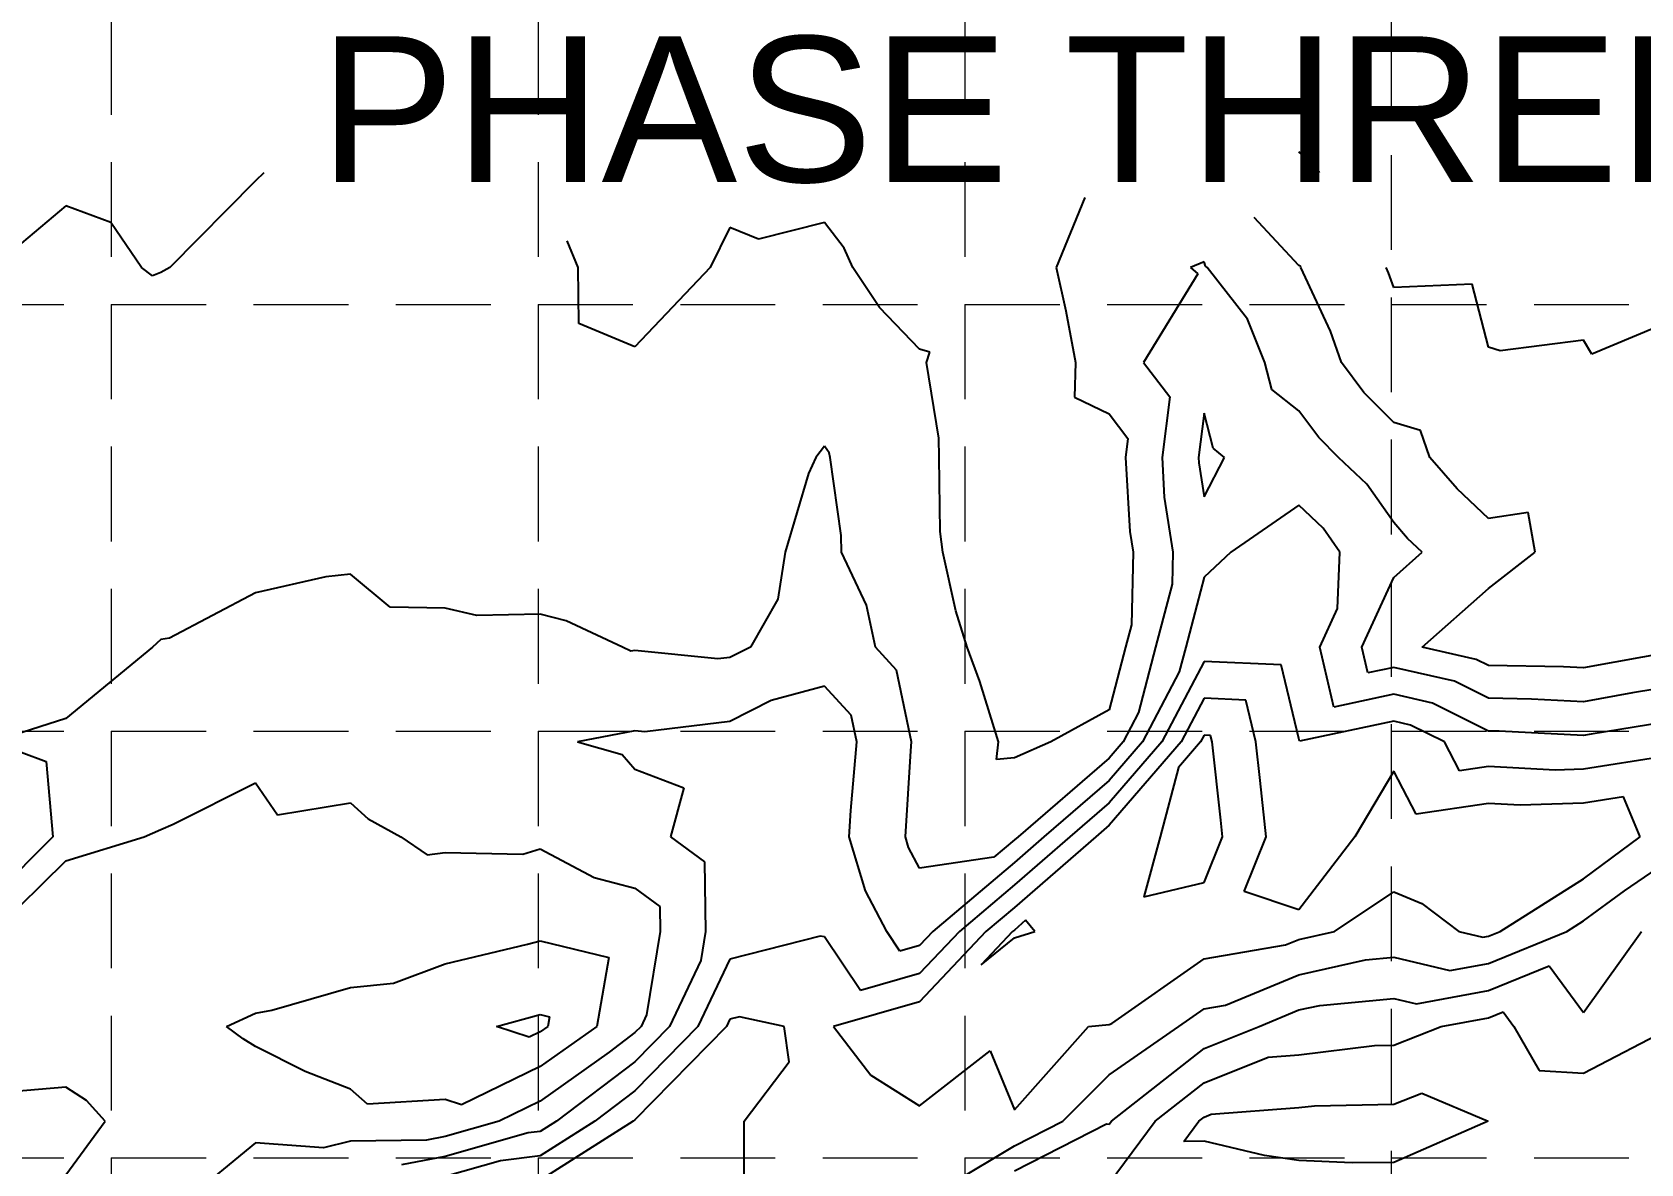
# Model space of a CAD drawing. Header units: inches. Extents: x 2468851 to 2474620, y 7110473 to 7114082.
# Drawn here: x 2474058.5 to 2474397.7, y 7112635.9 to 7112874.6 of the extents above; entities that cross this region are included whole.
import ezdxf

# ---------------------------------------------------------------- set-up
doc = ezdxf.new("R2010")
doc.units = ezdxf.units.IN
doc.header["$MEASUREMENT"] = 0
doc.linetypes.add('HIDDEN', pattern=[0.375, 0.25, -0.125])
for name, color, linetype in [('contours', 35, 'Continuous'), ('GRID', 254, 'HIDDEN'), ('LEGEND', 7, 'Continuous'), ('SODDED LOT', 2, 'Continuous')]:
    doc.layers.add(name, color=color, linetype=linetype)
doc.styles.get("Standard").update_dxf_attribs({"font": 'ARIAL.TTF'})

msp = doc.modelspace()

# ---------------------------------------------------------------- hatches: boundary and pattern name
at = {"layer": 'SODDED LOT', "linetype": 'Continuous'}
h = msp.add_hatch(dxfattribs=at)
h.set_pattern_fill('ANSI31', color=256, scale=40, style=0)
h.paths.add_polyline_path([(2472093.27, 7112787.68), (2472221.59, 7112787.6), (2472221.08, 7112667.42), (2472093.19, 7112666.7), (2472093.19, 7112679.12), (2472093.23, 7112787.69)])
h.paths.add_polyline_path([(2471960.54, 7112505.35), (2471959.71, 7112628.22), (2472033.69, 7112628.18), (2472034.41, 7112505.21), (2471960.54, 7112505.34)])
h.paths.add_polyline_path([(2472943.89, 7112483.19), (2472828.59, 7112440.6), (2472835.74, 7112422.59), (2472839.67, 7112413.52), (2472848.01, 7112395.55), (2472853.04, 7112385.9), (2472858.54, 7112375.56), (2472870.46, 7112355.81), (2472902.04, 7112375.66), (2472974.15, 7112421.81), (2472963.65, 7112439.45), (2472954.73, 7112457.18), (2472946.69, 7112476.09), (2472944.08, 7112483.06)])
h.paths.add_polyline_path([(2473207.06, 7112415.58), (2473209.53, 7112419.29), (2473291.23, 7112550.2), (2473277.07, 7112559.74), (2473268.68, 7112565.82), (2473245.98, 7112583.4), (2473233.38, 7112592.16), (2473227.76, 7112595.82), (2473221.45, 7112599.4), (2473212.26, 7112604.76), (2473198.38, 7112611.83), (2473179.61, 7112620.06), (2473160.96, 7112626.49), (2473143.61, 7112631.4), (2473124.73, 7112635.28), (2473119.22, 7112635.24), (2473114.46, 7112633.66), (2473110.42, 7112630.84), (2473107.89, 7112626.3), (2473106.59, 7112621.61), (2473105.41, 7112606.64), (2473105.49, 7112593.24), (2473106.92, 7112578.87), (2473109.79, 7112566.01), (2473113.82, 7112552.87), (2473118.84, 7112540.86), (2473119.62, 7112539.28), (2473125.49, 7112528.42), (2473132.54, 7112517.6), (2473154.47, 7112487.42), (2473189.13, 7112440.05), (2473207, 7112415.61)])
h.paths.add_polyline_path([(2472149.87, 7113580.61), (2472139.15, 7113587.25), (2472148.34, 7113599.5), (2472129.96, 7113617.37), (2472301.04, 7113620.95), (2472421.05, 7113670.47), (2472435.86, 7113657.7), (2472418.5, 7113656.68), (2472386.32, 7113644.43), (2472349.55, 7113630.65), (2472301.04, 7113613.8), (2472253.54, 7113608.18), (2472206.05, 7113607.67), (2472182.05, 7113606.65), (2472168.77, 7113602.57), (2472156, 7113590.31)])
h.paths.add_polyline_path([(2472770.94, 7113693.31), (2472783.83, 7113696.4), (2473029.19, 7113695.37), (2473046.2, 7113689.7), (2473045.68, 7113705.68), (2472771.46, 7113707.22)])
h.paths.add_polyline_path([(2473645.39, 7113690.66), (2473644.98, 7113704.58), (2473380.05, 7113706.22), (2473375.55, 7113692.3), (2473381.69, 7113694.76), (2473634.33, 7113693.94)])
h.paths.add_polyline_path([(2473661.81, 7113026.94), (2473687.47, 7113025.61), (2473728.46, 7113019.28), (2473771.12, 7113012.61), (2473800.78, 7113000.62), (2473816.11, 7112991.96), (2473817.62, 7112992.3), (2473826.58, 7112958.99), (2473778.33, 7112869.43), (2473754.23, 7112818.27), (2473704.86, 7112707.31), (2473675.95, 7112628.52), (2473649.37, 7112551.6), (2473609.35, 7112401.13), (2473621.99, 7112397.24), (2473660.24, 7112541.42), (2473686.99, 7112623.57), (2473721.05, 7112713.98), (2473756.54, 7112795.8), (2473776.21, 7112842.14), (2473803.69, 7112892.8), (2473821.26, 7112931.75), (2473838.19, 7112953.92), (2473843.82, 7112970.36), (2473841.57, 7112984.99), (2473834.36, 7112995.8), (2473821.75, 7113003.46), (2473803.51, 7113011.56), (2473780.76, 7113020.12), (2473754.18, 7113027.78), (2473717.91, 7113032.73), (2473683.75, 7113037.76), (2473675.22, 7113037.54), (2473668.46, 7113034.66), (2473663.02, 7113029.01)])
h.paths.add_polyline_path([(2473971.46, 7113199.84), (2473953.3, 7113211.94), (2473941.19, 7113192.09), (2473861.1, 7113065.57), (2473810.53, 7113087.5), (2473761.17, 7113101.51), (2473720.96, 7113106.99), (2473697.2, 7113110.44), (2473674.12, 7113113.74), (2473679.51, 7113105.34), (2473686.71, 7113099.95), (2473703.5, 7113097.55), (2473742.47, 7113092.16), (2473787.44, 7113083.17), (2473826.42, 7113069.98), (2473851, 7113058.59), (2473862.39, 7113053.19), (2473874.39, 7113053.49), (2473885.78, 7113058.29), (2473895.97, 7113069.68), (2473937.95, 7113137.71), (2473969.87, 7113198.61)])
h.paths.add_polyline_path([(2474189.42, 7113705.55), (2474212.71, 7113695.29), (2474173.05, 7113585.51), (2474125.46, 7113471.59), (2474078.44, 7113374.03), (2473995.24, 7113231.38), (2473980.72, 7113211.84), (2473961.73, 7113224.12), (2474019.25, 7113316.23), (2474060.01, 7113393.26), (2474123.11, 7113525), (2474155.5, 7113608.17)])
h.paths.add_polyline_path([(2472613.26, 7113048.11), (2472742.65, 7113047.89), (2472742.87, 7112984.1), (2472740.21, 7112975.02), (2472732.24, 7112966.82), (2472722.71, 7112964.61), (2472628.32, 7112964.83), (2472620.35, 7112967.71), (2472615.69, 7112974.13), (2472614.14, 7112982.33), (2472613.26, 7112995.17)])
h.paths.add_polyline_path([(2472069.94, 7112331.55), (2472070.27, 7112318.14), (2472070.57, 7112197.11), (2471996.68, 7112197.18), (2471995.85, 7112331.7), (2472070.2, 7112331.62)])
h.paths.add_polyline_path([(2472440.24, 7112197.06), (2472440.35, 7112331.72), (2472514.33, 7112331.71), (2472514.08, 7112311.45), (2472514.13, 7112197.08), (2472440.38, 7112197.08)])
h.paths.add_polyline_path([(2471733.82, 7111882.26), (2471733.82, 7111970.43), (2471868.56, 7111970.92), (2471868.33, 7111882.52), (2471840.59, 7111882.44), (2471733.92, 7111881.99)])
edge = h.paths.add_edge_path()
edge.add_line((2471343.49, 7111970.99), (2471344.1, 7111826.58))
edge.add_line((2471344.1, 7111826.58), (2471538.48, 7111827.27))
edge.add_arc((2471538.41, 7111847.27), 20, 270.2036, 360.1993)
edge.add_line((2471558.41, 7111847.34), (2471558.39, 7111971.64))
edge.add_line((2471558.39, 7111971.64), (2471343.54, 7111970.92))
edge.add_line((2471343.54, 7111970.92), (2471343.49, 7111970.99))
h.paths.add_polyline_path([(2471436.46, 7111651.34), (2471435.9, 7111795.94), (2471345.57, 7111795.65), (2471346.01, 7111779.03), (2471346.34, 7111651.2), (2471436.36, 7111651.42)])
edge = h.paths.add_edge_path()
edge.add_line((2470893.92, 7111969.77), (2470893.47, 7112114.02))
edge.add_line((2470893.47, 7112114.02), (2470801.61, 7112113.73))
edge.add_arc((2470801.67, 7112093.74), 19.99, 90.1777, 179.3767)
edge.add_line((2470781.69, 7112093.96), (2470781.61, 7112090.91))
edge.add_line((2470781.61, 7112090.91), (2470782.08, 7111968.84))
edge.add_line((2470782.08, 7111968.84), (2470894, 7111969.62))
edge.add_line((2470894, 7111969.62), (2470893.92, 7111969.77))
h.paths.add_polyline_path([(2470750.33, 7112143.41), (2470731.58, 7112143.47), (2470623.88, 7112143.12), (2470623.33, 7112319.59), (2470749.92, 7112320.06), (2470750.44, 7112143.38)])
h.paths.add_polyline_path([(2470605.1, 7111911.51), (2470605.12, 7111834.55), (2470462.4, 7111834.08), (2470462.15, 7111910.96), (2470480.76, 7111911.1), (2470605.11, 7111911.52)])

# ---------------------------------------------------------------- linework, layer by layer
at = {"layer": 'contours'}
for p, q in [((2474242.05, 7112861.41, 595), (2474241.17, 7112864.94, 595)), ((2474328.23, 7112847.6, 595), (2474325.57, 7112849.3, 595)), ((2474329.9, 7112844.94, 595), (2474328.23, 7112847.6, 595)), ((2474107.35, 7112844.94, 594), (2474105.57, 7112843.23, 594)), ((2474105.57, 7112843.23, 594), (2474087.49, 7112824.94, 594)), ((2474065.57, 7112838, 594), (2474050.03, 7112824.94, 594)), ((2474075.08, 7112834.45, 594), (2474065.57, 7112838, 594)), ((2474280.41, 7112839.77, 594), (2474274.38, 7112824.94, 594)), ((2474081.55, 7112824.94, 594), (2474075.08, 7112834.45, 594)), ((2474225.57, 7112834.46, 594), (2474211.62, 7112830.98, 594)), ((2474229.71, 7112829.07, 594), (2474225.57, 7112834.46, 594)), ((2474325.57, 7112825.4, 594), (2474316.17, 7112835.53, 594)), ((2474173.59, 7112824.94, 594), (2474171.26, 7112830.63, 594)), ((2474205.57, 7112833.41, 594), (2474201.44, 7112824.94, 594)), ((2474211.62, 7112830.98, 594), (2474205.57, 7112833.41, 594)), ((2474231.54, 7112824.94, 594), (2474229.71, 7112829.07, 594)), ((2474083.87, 7112823.23, 594), (2474081.55, 7112824.94, 594)), ((2474085.57, 7112823.92, 594), (2474083.87, 7112823.23, 594)), ((2474087.49, 7112824.94, 594), (2474085.57, 7112823.92, 594)), ((2474173.77, 7112813.13, 594), (2474173.59, 7112824.94, 594)), ((2474201.44, 7112824.94, 594), (2474185.57, 7112808.23, 594)), ((2474237.16, 7112816.52, 594), (2474231.54, 7112824.94, 594)), ((2474274.38, 7112824.94, 594), (2474276.45, 7112815.82, 594)), ((2474304.27, 7112823.63, 593), (2474292.8, 7112804.94, 593)), ((2474305.57, 7112826.17, 593), (2474302.68, 7112824.94, 593)), ((2474302.68, 7112824.94, 593), (2474304.27, 7112823.63, 593)), ((2474305.91, 7112825.27, 593), (2474305.57, 7112826.17, 593)), ((2474306.22, 7112824.94, 593), (2474305.91, 7112825.27, 593)), ((2474314.71, 7112814.07, 593), (2474306.22, 7112824.94, 593)), ((2474325.9, 7112825.27, 594), (2474325.57, 7112825.4, 594)), ((2474325.97, 7112824.94, 594), (2474325.9, 7112825.27, 594)), ((2474332.21, 7112811.58, 594), (2474325.97, 7112824.94, 594)), ((2474344.49, 7112823.85, 595), (2474343.98, 7112824.94, 595)), ((2474345.57, 7112820.73, 595), (2474344.49, 7112823.85, 595)), ((2474362.08, 7112821.44, 595), (2474345.57, 7112820.73, 595)), ((2474365.57, 7112808.18, 595), (2474362.08, 7112821.44, 595)), ((2474245.57, 7112807.73, 594), (2474237.16, 7112816.52, 594)), ((2474276.45, 7112815.82, 594), (2474278.44, 7112804.94, 594)), ((2474318.41, 7112804.94, 593), (2474314.71, 7112814.07, 593)), ((2474405.57, 7112814.3, 595), (2474387.32, 7112806.68, 595)), ((2474185.57, 7112808.23, 594), (2474173.77, 7112813.13, 594)), ((2474334.52, 7112804.94, 594), (2474332.21, 7112811.58, 594)), ((2474247.74, 7112807.1, 594), (2474245.57, 7112807.73, 594)), ((2474247.06, 7112804.94, 594), (2474247.74, 7112807.1, 594)), ((2474368.01, 7112807.37, 595), (2474365.57, 7112808.18, 595)), ((2474385.57, 7112809.65, 595), (2474368.01, 7112807.37, 595)), ((2474387.32, 7112806.68, 595), (2474385.57, 7112809.65, 595)), ((2474249.62, 7112788.98, 594), (2474247.06, 7112804.94, 594)), ((2474278.44, 7112804.94, 594), (2474278.25, 7112797.61, 594)), ((2474292.8, 7112804.94, 593), (2474298.34, 7112797.7, 593)), ((2474319.89, 7112799.25, 593), (2474318.41, 7112804.94, 593)), ((2474339.23, 7112798.59, 594), (2474334.52, 7112804.94, 594)), ((2474278.25, 7112797.61, 594), (2474285.57, 7112794.08, 594)), ((2474298.34, 7112797.7, 593), (2474296.71, 7112784.94, 593)), ((2474325.57, 7112794.72, 593), (2474319.89, 7112799.25, 593)), ((2474345.57, 7112792.3, 594), (2474339.23, 7112798.59, 594)), ((2474285.57, 7112794.08, 594), (2474289.53, 7112788.9, 594)), ((2474305.57, 7112794.27, 592), (2474304.38, 7112784.94, 592)), ((2474307.5, 7112786.86, 592), (2474305.57, 7112794.27, 592)), ((2474329.74, 7112789.1, 593), (2474325.57, 7112794.72, 593)), ((2474351.24, 7112790.6, 594), (2474345.57, 7112792.3, 594)), ((2474353.17, 7112784.94, 594), (2474351.24, 7112790.6, 594)), ((2474225.57, 7112787.29, 593), (2474223.71, 7112784.94, 593)), ((2474226.52, 7112785.89, 593), (2474225.57, 7112787.29, 593)), ((2474249.75, 7112784.94, 594), (2474249.62, 7112788.98, 594)), ((2474289.53, 7112788.9, 594), (2474289.03, 7112784.94, 594)), ((2474309.91, 7112784.94, 592), (2474307.5, 7112786.86, 592)), ((2474333.94, 7112784.94, 593), (2474329.74, 7112789.1, 593)), ((2474223.71, 7112784.94, 593), (2474222.19, 7112781.56, 593)), ((2474226.72, 7112784.94, 593), (2474226.52, 7112785.89, 593)), ((2474229.07, 7112768.43, 593), (2474226.72, 7112784.94, 593)), ((2474249.95, 7112769.32, 594), (2474249.75, 7112784.94, 594)), ((2474289.03, 7112784.94, 594), (2474289.93, 7112769.29, 594)), ((2474296.71, 7112784.94, 593), (2474297.19, 7112776.55, 593)), ((2474304.38, 7112784.94, 592), (2474304.45, 7112783.81, 592)), ((2474304.45, 7112783.81, 592), (2474305.57, 7112776.61, 592)), ((2474305.57, 7112776.61, 592), (2474309.91, 7112784.94, 592)), ((2474339.92, 7112779.29, 593), (2474333.94, 7112784.94, 593)), ((2474358.93, 7112778.29, 594), (2474353.17, 7112784.94, 594)), ((2474222.19, 7112781.56, 593), (2474217.27, 7112764.94, 593)), ((2474297.19, 7112776.55, 593), (2474299.01, 7112764.94, 593)), ((2474345.57, 7112771.21, 593), (2474339.92, 7112779.29, 593)), ((2474365.57, 7112772.04, 594), (2474358.93, 7112778.29, 594)), ((2474325.57, 7112774.84, 592), (2474311.25, 7112764.94, 592)), ((2474330.66, 7112770.03, 592), (2474325.57, 7112774.84, 592)), ((2474373.94, 7112773.3, 594), (2474365.57, 7112772.04, 594)), ((2474375.41, 7112764.94, 594), (2474373.94, 7112773.3, 594)), ((2474250.49, 7112764.94, 594), (2474249.95, 7112769.32, 594)), ((2474334.23, 7112764.94, 592), (2474330.66, 7112770.03, 592)), ((2474348.49, 7112767.85, 593), (2474345.57, 7112771.21, 593)), ((2474229.13, 7112764.94, 593), (2474229.07, 7112768.43, 593)), ((2474289.93, 7112769.29, 594), (2474290.61, 7112764.94, 594)), ((2474351.58, 7112764.94, 593), (2474348.49, 7112767.85, 593)), ((2474217.27, 7112764.94, 593), (2474215.68, 7112755.04, 593)), ((2474234.43, 7112753.79, 593), (2474229.13, 7112764.94, 593)), ((2474253.2, 7112752.56, 594), (2474250.49, 7112764.94, 594)), ((2474290.61, 7112764.94, 594), (2474290.24, 7112749.6, 594)), ((2474299.01, 7112764.94, 593), (2474298.84, 7112758.21, 593)), ((2474311.25, 7112764.94, 592), (2474305.57, 7112759.68, 592)), ((2474333.7, 7112753.07, 592), (2474334.23, 7112764.94, 592)), ((2474345.57, 7112759.57, 593), (2474351.58, 7112764.94, 593)), ((2474365.57, 7112757.28, 594), (2474375.41, 7112764.94, 594)), ((2474120.39, 7112759.76, 593), (2474105.57, 7112756.36, 593)), ((2474125.57, 7112760.29, 593), (2474120.39, 7112759.76, 593)), ((2474133.95, 7112753.31, 593), (2474125.57, 7112760.29, 593)), ((2474305.57, 7112759.68, 592), (2474301.7, 7112744.94, 592)), ((2474338.82, 7112744.94, 593), (2474345.57, 7112759.57, 593)), ((2474105.57, 7112756.36, 593), (2474087.45, 7112746.81, 593)), ((2474298.84, 7112758.21, 593), (2474295.36, 7112744.94, 593)), ((2474351.53, 7112744.94, 594), (2474365.57, 7112757.28, 594)), ((2474145.57, 7112753.13, 593), (2474133.95, 7112753.31, 593)), ((2474152.22, 7112751.59, 593), (2474145.57, 7112753.13, 593)), ((2474215.68, 7112755.04, 593), (2474209.92, 7112744.94, 593)), ((2474236.29, 7112744.94, 593), (2474234.43, 7112753.79, 593)), ((2474255.59, 7112744.94, 594), (2474253.2, 7112752.56, 594)), ((2474329.95, 7112744.94, 592), (2474333.7, 7112753.07, 592)), ((2474165.57, 7112751.87, 593), (2474152.22, 7112751.59, 593)), ((2474171.08, 7112750.45, 593), (2474165.57, 7112751.87, 593)), ((2474182.92, 7112744.94, 593), (2474171.08, 7112750.45, 593)), ((2474290.24, 7112749.6, 594), (2474289.01, 7112744.94, 594)), ((2474085.57, 7112746.51, 593), (2474083.86, 7112744.94, 593)), ((2474087.45, 7112746.81, 593), (2474085.57, 7112746.51, 593)), ((2474083.86, 7112744.94, 593), (2474065.57, 7112729.88, 593)), ((2474184.68, 7112744.05, 593), (2474182.92, 7112744.94, 593)), ((2474185.57, 7112744.22, 593), (2474184.68, 7112744.05, 593)), ((2474203.06, 7112742.42, 593), (2474185.57, 7112744.22, 593)), ((2474205.57, 7112742.73, 593), (2474203.06, 7112742.42, 593)), ((2474209.92, 7112744.94, 593), (2474205.57, 7112742.73, 593)), ((2474240.72, 7112740.08, 593), (2474236.29, 7112744.94, 593)), ((2474258.29, 7112737.65, 594), (2474255.59, 7112744.94, 594)), ((2474289.01, 7112744.94, 594), (2474285.57, 7112731.69, 594)), ((2474295.36, 7112744.94, 593), (2474291.78, 7112731.14, 593)), ((2474301.7, 7112744.94, 592), (2474300.34, 7112739.71, 592)), ((2474332.9, 7112732.27, 592), (2474329.95, 7112744.94, 592)), ((2474340.1, 7112739.46, 593), (2474338.82, 7112744.94, 593)), ((2474362.97, 7112742.33, 594), (2474351.53, 7112744.94, 594)), ((2474365.57, 7112741.04, 594), (2474362.97, 7112742.33, 594)), ((2474404.6, 7112743.97, 594), (2474385.57, 7112740.52, 594)), ((2474243.87, 7112724.94, 593), (2474240.72, 7112740.08, 593)), ((2474300.34, 7112739.71, 592), (2474292.6, 7112724.94, 592)), ((2474305.57, 7112741.91, 591), (2474296.68, 7112724.94, 591)), ((2474321.81, 7112741.17, 591), (2474305.57, 7112741.91, 591)), ((2474325.57, 7112725.64, 591), (2474321.81, 7112741.17, 591)), ((2474345.57, 7112740.62, 593), (2474340.1, 7112739.46, 593)), ((2474358.35, 7112737.72, 593), (2474345.57, 7112740.62, 593)), ((2474381.37, 7112740.74, 594), (2474365.57, 7112741.04, 594)), ((2474385.57, 7112740.52, 594), (2474381.37, 7112740.74, 594)), ((2474225.57, 7112736.7, 592), (2474214.27, 7112733.63, 592)), ((2474231.19, 7112730.55, 592), (2474225.57, 7112736.7, 592)), ((2474262.21, 7112724.94, 594), (2474258.29, 7112737.65, 594)), ((2474365.57, 7112734.13, 593), (2474358.35, 7112737.72, 593)), ((2474405.57, 7112736.85, 593), (2474395.9, 7112735.27, 593)), ((2474214.27, 7112733.63, 592), (2474205.57, 7112729.22, 592)), ((2474305.57, 7112734.13, 590), (2474300.76, 7112724.94, 590)), ((2474314.36, 7112733.73, 590), (2474305.57, 7112734.13, 590)), ((2474316.5, 7112724.94, 590), (2474314.36, 7112733.73, 590)), ((2474345.57, 7112734.96, 592), (2474332.9, 7112732.27, 592)), ((2474353.74, 7112733.1, 592), (2474345.57, 7112734.96, 592)), ((2474365.57, 7112727.22, 592), (2474353.74, 7112733.1, 592)), ((2474374.6, 7112733.96, 593), (2474365.57, 7112734.13, 593)), ((2474385.57, 7112733.4, 593), (2474374.6, 7112733.96, 593)), ((2474395.9, 7112735.27, 593), (2474385.57, 7112733.4, 593)), ((2474065.57, 7112729.88, 593), (2474050.29, 7112724.94, 593)), ((2474205.57, 7112729.22, 592), (2474187.66, 7112727.02, 592)), ((2474232.35, 7112724.94, 592), (2474231.19, 7112730.55, 592)), ((2474285.57, 7112731.69, 594), (2474273.26, 7112724.94, 594)), ((2474291.78, 7112731.14, 593), (2474288.53, 7112724.94, 593)), ((2474345.57, 7112729.29, 591), (2474325.71, 7112725.07, 591)), ((2474349.12, 7112728.48, 591), (2474345.57, 7112729.29, 591)), ((2474405.57, 7112729.57, 592), (2474387.21, 7112726.57, 592)), ((2474185.57, 7112727.24, 592), (2474173.49, 7112724.94, 592)), ((2474187.66, 7112727.02, 592), (2474185.57, 7112727.24, 592)), ((2474305.57, 7112726.35, 589), (2474304.84, 7112724.94, 589)), ((2474306.92, 7112726.29, 589), (2474305.57, 7112726.35, 589)), ((2474307.25, 7112724.94, 589), (2474306.92, 7112726.29, 589)), ((2474325.71, 7112725.07, 591), (2474325.57, 7112725.64, 591)), ((2474356.26, 7112724.94, 591), (2474349.12, 7112728.48, 591)), ((2474367.82, 7112727.18, 592), (2474365.57, 7112727.22, 592)), ((2474385.57, 7112726.27, 592), (2474367.82, 7112727.18, 592)), ((2474387.21, 7112726.57, 592), (2474385.57, 7112726.27, 592)), ((2474050.29, 7112724.94, 593), (2474061.43, 7112720.8, 593)), ((2474173.49, 7112724.94, 592), (2474182.88, 7112722.24, 592)), ((2474182.88, 7112722.24, 592), (2474185.57, 7112719.21, 592)), ((2474231.09, 7112710.45, 592), (2474232.35, 7112724.94, 592)), ((2474242.59, 7112704.94, 593), (2474243.71, 7112723.07, 593)), ((2474243.71, 7112723.07, 593), (2474243.87, 7112724.94, 593)), ((2474261.83, 7112721.2, 594), (2474262.21, 7112724.94, 594)), ((2474273.26, 7112724.94, 594), (2474265.57, 7112721.6, 594)), ((2474300.76, 7112724.94, 590), (2474285.57, 7112707.35, 590)), ((2474288.53, 7112724.94, 593), (2474285.57, 7112721.52, 593)), ((2474292.6, 7112724.94, 592), (2474285.57, 7112716.79, 592)), ((2474296.68, 7112724.94, 591), (2474285.57, 7112712.07, 591)), ((2474304.84, 7112724.94, 589), (2474300.18, 7112719.54, 589)), ((2474309.08, 7112708.44, 589), (2474307.25, 7112724.94, 589)), ((2474317.4, 7112716.77, 590), (2474316.5, 7112724.94, 590)), ((2474359.46, 7112718.82, 591), (2474356.26, 7112724.94, 591)), ((2474402.49, 7112721.86, 591), (2474385.57, 7112719.15, 591)), ((2474061.43, 7112720.8, 593), (2474062.8, 7112704.94, 593)), ((2474185.57, 7112719.21, 592), (2474195.89, 7112715.25, 592)), ((2474265.57, 7112721.6, 594), (2474261.83, 7112721.2, 594)), ((2474285.57, 7112721.52, 593), (2474266.34, 7112704.94, 593)), ((2474300.18, 7112719.54, 589), (2474296.33, 7112704.94, 589)), ((2474345.57, 7112718.75, 590), (2474337.37, 7112704.94, 590)), ((2474350.32, 7112709.69, 590), (2474345.57, 7112718.75, 590)), ((2474365.57, 7112719.72, 591), (2474359.46, 7112718.82, 591)), ((2474379.58, 7112718.94, 591), (2474365.57, 7112719.72, 591)), ((2474385.57, 7112719.15, 591), (2474379.58, 7112718.94, 591)), ((2474088.21, 7112707.57, 593), (2474105.57, 7112716.32, 593)), ((2474105.57, 7112716.32, 593), (2474110.2, 7112709.57, 593)), ((2474195.89, 7112715.25, 592), (2474193.06, 7112704.94, 592)), ((2474285.57, 7112716.79, 592), (2474271.82, 7112704.94, 592)), ((2474318.69, 7112704.94, 590), (2474317.4, 7112716.77, 590)), ((2474110.2, 7112709.57, 593), (2474125.57, 7112712.1, 593)), ((2474125.57, 7112712.1, 593), (2474129.31, 7112708.67, 593)), ((2474285.57, 7112712.07, 591), (2474277.3, 7112704.94, 591)), ((2474365.57, 7112711.93, 590), (2474350.32, 7112709.69, 590)), ((2474372.2, 7112711.56, 590), (2474365.57, 7112711.93, 590)), ((2474385.57, 7112712.02, 590), (2474372.2, 7112711.56, 590)), ((2474394, 7112713.37, 590), (2474385.57, 7112712.02, 590)), ((2474397.52, 7112704.94, 590), (2474394, 7112713.37, 590)), ((2474129.31, 7112708.67, 593), (2474136.18, 7112704.94, 593)), ((2474230.74, 7112704.94, 592), (2474231.09, 7112710.45, 592)), ((2474309.46, 7112704.94, 589), (2474309.08, 7112708.44, 589)), ((2474062.8, 7112704.94, 593), (2474045.57, 7112687.54, 593)), ((2474065.57, 7112699.85, 593), (2474082.12, 7112704.94, 593)), ((2474082.12, 7112704.94, 593), (2474085.57, 7112706.47, 593)), ((2474085.57, 7112706.47, 593), (2474088.21, 7112707.57, 593)), ((2474136.18, 7112704.94, 593), (2474141.73, 7112701.09, 593)), ((2474193.06, 7112704.94, 592), (2474200.26, 7112699.62, 592)), ((2474234.17, 7112693.54, 592), (2474230.74, 7112704.94, 592)), ((2474243.28, 7112702.64, 593), (2474242.59, 7112704.94, 593)), ((2474282.78, 7112704.94, 590), (2474265.57, 7112690.01, 590)), ((2474266.34, 7112704.94, 593), (2474265.57, 7112704.27, 593)), ((2474271.82, 7112704.94, 592), (2474265.57, 7112699.52, 592)), ((2474277.3, 7112704.94, 591), (2474265.57, 7112694.76, 591)), ((2474285.57, 7112707.35, 590), (2474282.78, 7112704.94, 590)), ((2474296.33, 7112704.94, 589), (2474292.86, 7112692.23, 589)), ((2474305.57, 7112695.28, 589), (2474309.46, 7112704.94, 589)), ((2474314.05, 7112693.41, 590), (2474318.69, 7112704.94, 590)), ((2474337.37, 7112704.94, 590), (2474325.57, 7112689.54, 590)), ((2474385.57, 7112696.08, 590), (2474397.52, 7112704.94, 590)), ((2474141.73, 7112701.09, 593), (2474145.57, 7112701.57, 593)), ((2474145.57, 7112701.57, 593), (2474161.9, 7112701.26, 593)), ((2474161.9, 7112701.26, 593), (2474165.57, 7112702.35, 593)), ((2474165.57, 7112702.35, 593), (2474176.96, 7112696.33, 593)), ((2474245.57, 7112698.27, 593), (2474243.28, 7112702.64, 593)), ((2474265.57, 7112704.27, 593), (2474261.24, 7112700.61, 593)), ((2474050.39, 7112684.94, 593), (2474065.57, 7112699.85, 593)), ((2474200.26, 7112699.62, 592), (2474200.45, 7112684.94, 592)), ((2474261.24, 7112700.61, 593), (2474245.57, 7112698.27, 593)), ((2474265.57, 7112699.52, 592), (2474248.36, 7112684.94, 592)), ((2474394.19, 7112693.55, 591), (2474405.57, 7112701.28, 591)), ((2474176.96, 7112696.33, 593), (2474185.57, 7112694.1, 593)), ((2474265.57, 7112694.76, 591), (2474253.97, 7112684.94, 591)), ((2474292.86, 7112692.23, 589), (2474305.57, 7112695.28, 589)), ((2474367.98, 7112684.94, 590), (2474385.57, 7112696.08, 590)), ((2474185.57, 7112694.1, 593), (2474190.84, 7112690.21, 593)), ((2474238.69, 7112684.94, 592), (2474234.17, 7112693.54, 592)), ((2474325.57, 7112689.54, 590), (2474314.05, 7112693.41, 590)), ((2474333.05, 7112684.94, 590), (2474345.57, 7112693.31, 590)), ((2474345.57, 7112693.31, 590), (2474351.46, 7112690.82, 590)), ((2474385.57, 7112687.17, 591), (2474394.19, 7112693.55, 591)), ((2474190.84, 7112690.21, 593), (2474190.91, 7112684.94, 593)), ((2474265.57, 7112690.01, 590), (2474259.59, 7112684.94, 590)), ((2474351.46, 7112690.82, 590), (2474359.3, 7112684.94, 590)), ((2474190.91, 7112684.94, 593), (2474188.03, 7112667.39, 593)), ((2474200.45, 7112684.94, 592), (2474199.45, 7112678.81, 592)), ((2474241.45, 7112680.82, 592), (2474238.69, 7112684.94, 592)), ((2474259.59, 7112684.94, 590), (2474245.57, 7112670.14, 590)), ((2474248.36, 7112684.94, 592), (2474245.57, 7112682, 592)), ((2474253.97, 7112684.94, 591), (2474245.57, 7112676.07, 591)), ((2474265.2, 7112684.94, 589), (2474258.55, 7112677.91, 589)), ((2474265.57, 7112685.25, 589), (2474265.2, 7112684.94, 589)), ((2474267.95, 7112687.32, 589), (2474265.57, 7112685.25, 589)), ((2474265.57, 7112683.63, 589), (2474269.87, 7112684.94, 589)), ((2474269.87, 7112684.94, 589), (2474267.95, 7112687.32, 589)), ((2474325.57, 7112683.28, 590), (2474333.05, 7112684.94, 590)), ((2474359.3, 7112684.94, 590), (2474364.38, 7112683.74, 590)), ((2474365.57, 7112683.96, 590), (2474367.98, 7112684.94, 590)), ((2474365.57, 7112678.22, 591), (2474382.06, 7112684.94, 591)), ((2474382.06, 7112684.94, 591), (2474385.57, 7112687.17, 591)), ((2474385.57, 7112667.86, 592), (2474397.81, 7112684.94, 592)), ((2474145.57, 7112678.09, 594), (2474162.93, 7112682.29, 594)), ((2474162.93, 7112682.29, 594), (2474165.57, 7112683.01, 594)), ((2474165.57, 7112683.01, 594), (2474180.07, 7112679.43, 594)), ((2474224.63, 7112683.99, 591), (2474205.57, 7112679.09, 591)), ((2474225.57, 7112683.79, 591), (2474224.63, 7112683.99, 591)), ((2474233.14, 7112672.51, 591), (2474225.57, 7112683.79, 591)), ((2474245.57, 7112682, 592), (2474241.45, 7112680.82, 592)), ((2474258.55, 7112677.91, 589), (2474265.57, 7112683.63, 589)), ((2474305.57, 7112679.17, 590), (2474322.74, 7112682.11, 590)), ((2474322.74, 7112682.11, 590), (2474325.57, 7112683.28, 590)), ((2474364.38, 7112683.74, 590), (2474365.57, 7112683.96, 590)), ((2474134.67, 7112674.04, 594), (2474145.57, 7112678.09, 594)), ((2474180.07, 7112679.43, 594), (2474177.5, 7112664.94, 594)), ((2474199.45, 7112678.81, 592), (2474192.86, 7112664.94, 592)), ((2474205.57, 7112679.09, 591), (2474198.86, 7112664.94, 591)), ((2474286.15, 7112665.52, 590), (2474305.57, 7112679.17, 590)), ((2474325.57, 7112675.83, 591), (2474339.58, 7112678.95, 591)), ((2474339.58, 7112678.95, 591), (2474345.57, 7112679.51, 591)), ((2474345.57, 7112679.51, 591), (2474357.36, 7112676.73, 591)), ((2474357.36, 7112676.73, 591), (2474365.57, 7112678.22, 591)), ((2474245.57, 7112676.07, 591), (2474233.14, 7112672.51, 591)), ((2474310.06, 7112669.43, 591), (2474325.57, 7112675.83, 591)), ((2474365.57, 7112672.49, 592), (2474378.32, 7112677.68, 592)), ((2474378.32, 7112677.68, 592), (2474385.57, 7112667.86, 592)), ((2474109, 7112668.36, 594), (2474125.57, 7112673.13, 594)), ((2474125.57, 7112673.13, 594), (2474134.67, 7112674.04, 594)), ((2474350.35, 7112669.71, 592), (2474365.57, 7112672.49, 592)), ((2474099.42, 7112664.94, 594), (2474105.57, 7112667.74, 594)), ((2474105.57, 7112667.74, 594), (2474109, 7112668.36, 594)), ((2474245.57, 7112670.14, 590), (2474227.42, 7112664.94, 590)), ((2474300.28, 7112664.94, 591), (2474305.57, 7112668.66, 591)), ((2474305.57, 7112668.66, 591), (2474310.06, 7112669.43, 591)), ((2474317.22, 7112664.94, 592), (2474325.57, 7112668.39, 592)), ((2474325.57, 7112668.39, 592), (2474330.01, 7112669.37, 592)), ((2474330.01, 7112669.37, 592), (2474345.57, 7112670.84, 592)), ((2474345.57, 7112670.84, 592), (2474350.35, 7112669.71, 592)), ((2474365.57, 7112666.76, 593), (2474368.64, 7112668.01, 593)), ((2474368.64, 7112668.01, 593), (2474370.91, 7112664.94, 593)), ((2474102.97, 7112662.33, 594), (2474099.42, 7112664.94, 594)), ((2474156.38, 7112664.94, 595), (2474165.57, 7112667.42, 595)), ((2474163.3, 7112662.66, 595), (2474156.38, 7112664.94, 595)), ((2474165.57, 7112667.42, 595), (2474167.56, 7112666.93, 595)), ((2474167.21, 7112664.94, 595), (2474165.57, 7112663.78, 595)), ((2474177.5, 7112664.94, 594), (2474165.57, 7112656.47, 594)), ((2474167.56, 7112666.93, 595), (2474167.21, 7112664.94, 595)), ((2474186.86, 7112664.94, 593), (2474185.57, 7112663.62, 593)), ((2474192.86, 7112664.94, 592), (2474185.57, 7112657.48, 592)), ((2474198.86, 7112664.94, 591), (2474185.57, 7112651.35, 591)), ((2474204.86, 7112664.94, 590), (2474185.57, 7112645.22, 590)), ((2474188.03, 7112667.39, 593), (2474186.86, 7112664.94, 593)), ((2474205.57, 7112666.45, 590), (2474204.86, 7112664.94, 590)), ((2474207.61, 7112666.97, 590), (2474205.57, 7112666.45, 590)), ((2474217.03, 7112664.94, 590), (2474207.61, 7112666.97, 590)), ((2474218.11, 7112657.47, 590), (2474217.03, 7112664.94, 590)), ((2474227.42, 7112664.94, 590), (2474235.31, 7112654.68, 590)), ((2474265.57, 7112647.37, 590), (2474281.19, 7112664.94, 590)), ((2474281.19, 7112664.94, 590), (2474285.57, 7112665.36, 590)), ((2474285.57, 7112665.36, 590), (2474286.15, 7112665.52, 590)), ((2474285.57, 7112654.75, 591), (2474300.28, 7112664.94, 591)), ((2474305.57, 7112660.27, 592), (2474317.22, 7112664.94, 592)), ((2474345.57, 7112660.97, 593), (2474355.6, 7112664.94, 593)), ((2474355.6, 7112664.94, 593), (2474365.57, 7112666.76, 593)), ((2474370.91, 7112664.94, 593), (2474376.25, 7112655.62, 593)), ((2474385.57, 7112655.1, 593), (2474404.5, 7112664.94, 593)), ((2474105.57, 7112660.67, 594), (2474102.97, 7112662.33, 594)), ((2474165.57, 7112663.78, 595), (2474163.3, 7112662.66, 595)), ((2474185.57, 7112663.62, 593), (2474180.14, 7112659.51, 593)), ((2474325.57, 7112658.96, 593), (2474341.53, 7112660.89, 593)), ((2474341.53, 7112660.89, 593), (2474345.57, 7112660.97, 593)), ((2474116.04, 7112655.4, 594), (2474105.57, 7112660.67, 594)), ((2474180.14, 7112659.51, 593), (2474165.57, 7112649.16, 593)), ((2474185.57, 7112657.48, 592), (2474169, 7112644.94, 592)), ((2474208.62, 7112644.94, 590), (2474218.11, 7112657.47, 590)), ((2474245.57, 7112648.16, 590), (2474260.45, 7112659.81, 590)), ((2474260.45, 7112659.81, 590), (2474265.57, 7112647.37, 590)), ((2474286.06, 7112644.94, 592), (2474305.57, 7112660.27, 592)), ((2474305.57, 7112653.04, 593), (2474319.1, 7112658.46, 593)), ((2474319.1, 7112658.46, 593), (2474325.57, 7112658.96, 593)), ((2474125.57, 7112651.66, 594), (2474116.04, 7112655.4, 594)), ((2474165.57, 7112656.47, 594), (2474149.01, 7112648.37, 594)), ((2474235.31, 7112654.68, 590), (2474245.57, 7112648.16, 590)), ((2474275.8, 7112644.94, 591), (2474285.57, 7112654.75, 591)), ((2474376.25, 7112655.62, 593), (2474385.57, 7112655.1, 593)), ((2474065.57, 7112652.15, 593), (2474051.54, 7112650.9, 593)), ((2474069.92, 7112649.28, 593), (2474065.57, 7112652.15, 593)), ((2474129.18, 7112648.54, 594), (2474125.57, 7112651.66, 594)), ((2474185.57, 7112651.35, 591), (2474177.1, 7112644.94, 591)), ((2474295.26, 7112644.94, 593), (2474305.57, 7112653.04, 593)), ((2474345.57, 7112648.5, 594), (2474351.48, 7112650.85, 594)), ((2474351.48, 7112650.85, 594), (2474365.45, 7112644.94, 594)), ((2474073.87, 7112644.94, 593), (2474069.92, 7112649.28, 593)), ((2474145.57, 7112649.5, 594), (2474129.18, 7112648.54, 594)), ((2474149.01, 7112648.37, 594), (2474145.57, 7112649.5, 594)), ((2474165.57, 7112649.16, 593), (2474156.94, 7112644.94, 593)), ((2474307.04, 7112646.4, 594), (2474325.57, 7112647.81, 594)), ((2474325.57, 7112647.81, 594), (2474328.85, 7112648.21, 594)), ((2474328.85, 7112648.21, 594), (2474345.57, 7112648.5, 594)), ((2474065.57, 7112633.66, 593), (2474073.87, 7112644.94, 593)), ((2474156.94, 7112644.94, 593), (2474145.57, 7112641.73, 593)), ((2474169, 7112644.94, 592), (2474165.57, 7112642.77, 592)), ((2474177.1, 7112644.94, 591), (2474165.57, 7112637.62, 591)), ((2474185.21, 7112644.94, 590), (2474165.57, 7112632.48, 590)), ((2474185.57, 7112645.22, 590), (2474185.21, 7112644.94, 590)), ((2474208.62, 7112627.99, 590), (2474208.62, 7112644.94, 590)), ((2474265.57, 7112639.74, 591), (2474275.8, 7112644.94, 591)), ((2474265.57, 7112634.5, 592), (2474285.02, 7112644.38, 592)), ((2474285.02, 7112644.38, 592), (2474285.57, 7112644.29, 592)), ((2474285.57, 7112631.86, 593), (2474295.26, 7112644.94, 593)), ((2474285.57, 7112644.29, 592), (2474286.06, 7112644.94, 592)), ((2474301.29, 7112640.65, 594), (2474304.46, 7112644.94, 594)), ((2474304.46, 7112644.94, 594), (2474305.57, 7112645.81, 594)), ((2474305.57, 7112645.81, 594), (2474307.04, 7112646.4, 594)), ((2474365.45, 7112644.94, 594), (2474345.57, 7112636.22, 594)), ((2474125.57, 7112640.72, 593), (2474119.93, 7112639.29, 593)), ((2474141.6, 7112640.97, 593), (2474125.57, 7112640.72, 593)), ((2474145.57, 7112641.73, 593), (2474141.6, 7112640.97, 593)), ((2474163.09, 7112642.46, 592), (2474145.57, 7112637.52, 592)), ((2474165.57, 7112642.77, 592), (2474163.09, 7112642.46, 592)), ((2474305.57, 7112640.74, 594), (2474301.29, 7112640.65, 594)), ((2474318.35, 7112637.71, 594), (2474305.57, 7112640.74, 594)), ((2474105.57, 7112640.4, 593), (2474086.78, 7112624.94, 593)), ((2474119.93, 7112639.29, 593), (2474105.57, 7112640.4, 593)), ((2474145.57, 7112637.52, 592), (2474136.38, 7112635.74, 592)), ((2474165.57, 7112637.62, 591), (2474157.22, 7112636.59, 591)), ((2474252.48, 7112631.84, 591), (2474265.57, 7112639.74, 591)), ((2474325.57, 7112636.66, 594), (2474318.35, 7112637.71, 594)), ((2474157.22, 7112636.59, 591), (2474145.57, 7112633.3, 591)), ((2474336.79, 7112636.15, 594), (2474325.57, 7112636.66, 594)), ((2474345.57, 7112636.22, 594), (2474336.79, 7112636.15, 594))]:
    msp.add_line(p, q, dxfattribs=at)
at = {"layer": 'GRID', "color": 252, "linetype": 'HIDDEN', "lineweight": 0, "ltscale": 80}
for p, q in [((2474075.16, 7113987.19), (2474075.16, 7110836.8)), ((2474165.16, 7113987.19), (2474165.16, 7110836.8)), ((2474255.16, 7113987.19), (2474255.16, 7110836.8)), ((2474345, 7113988.67), (2474345, 7110836.8)), ((2468945.16, 7112817.19), (2474525.16, 7112817.19)), ((2468945.16, 7112727.19), (2474525.16, 7112727.19)), ((2468945.16, 7112637.19), (2474525.16, 7112637.19))]:
    msp.add_line(p, q, dxfattribs=at)

# ---------------------------------------------------------------- texts
at = {"layer": 'LEGEND'}
msp.add_text('PHASE THREE', height=30.6892, dxfattribs=at).set_placement((2474118.99, 7112843.03))

doc.saveas('drawing.dxf')
